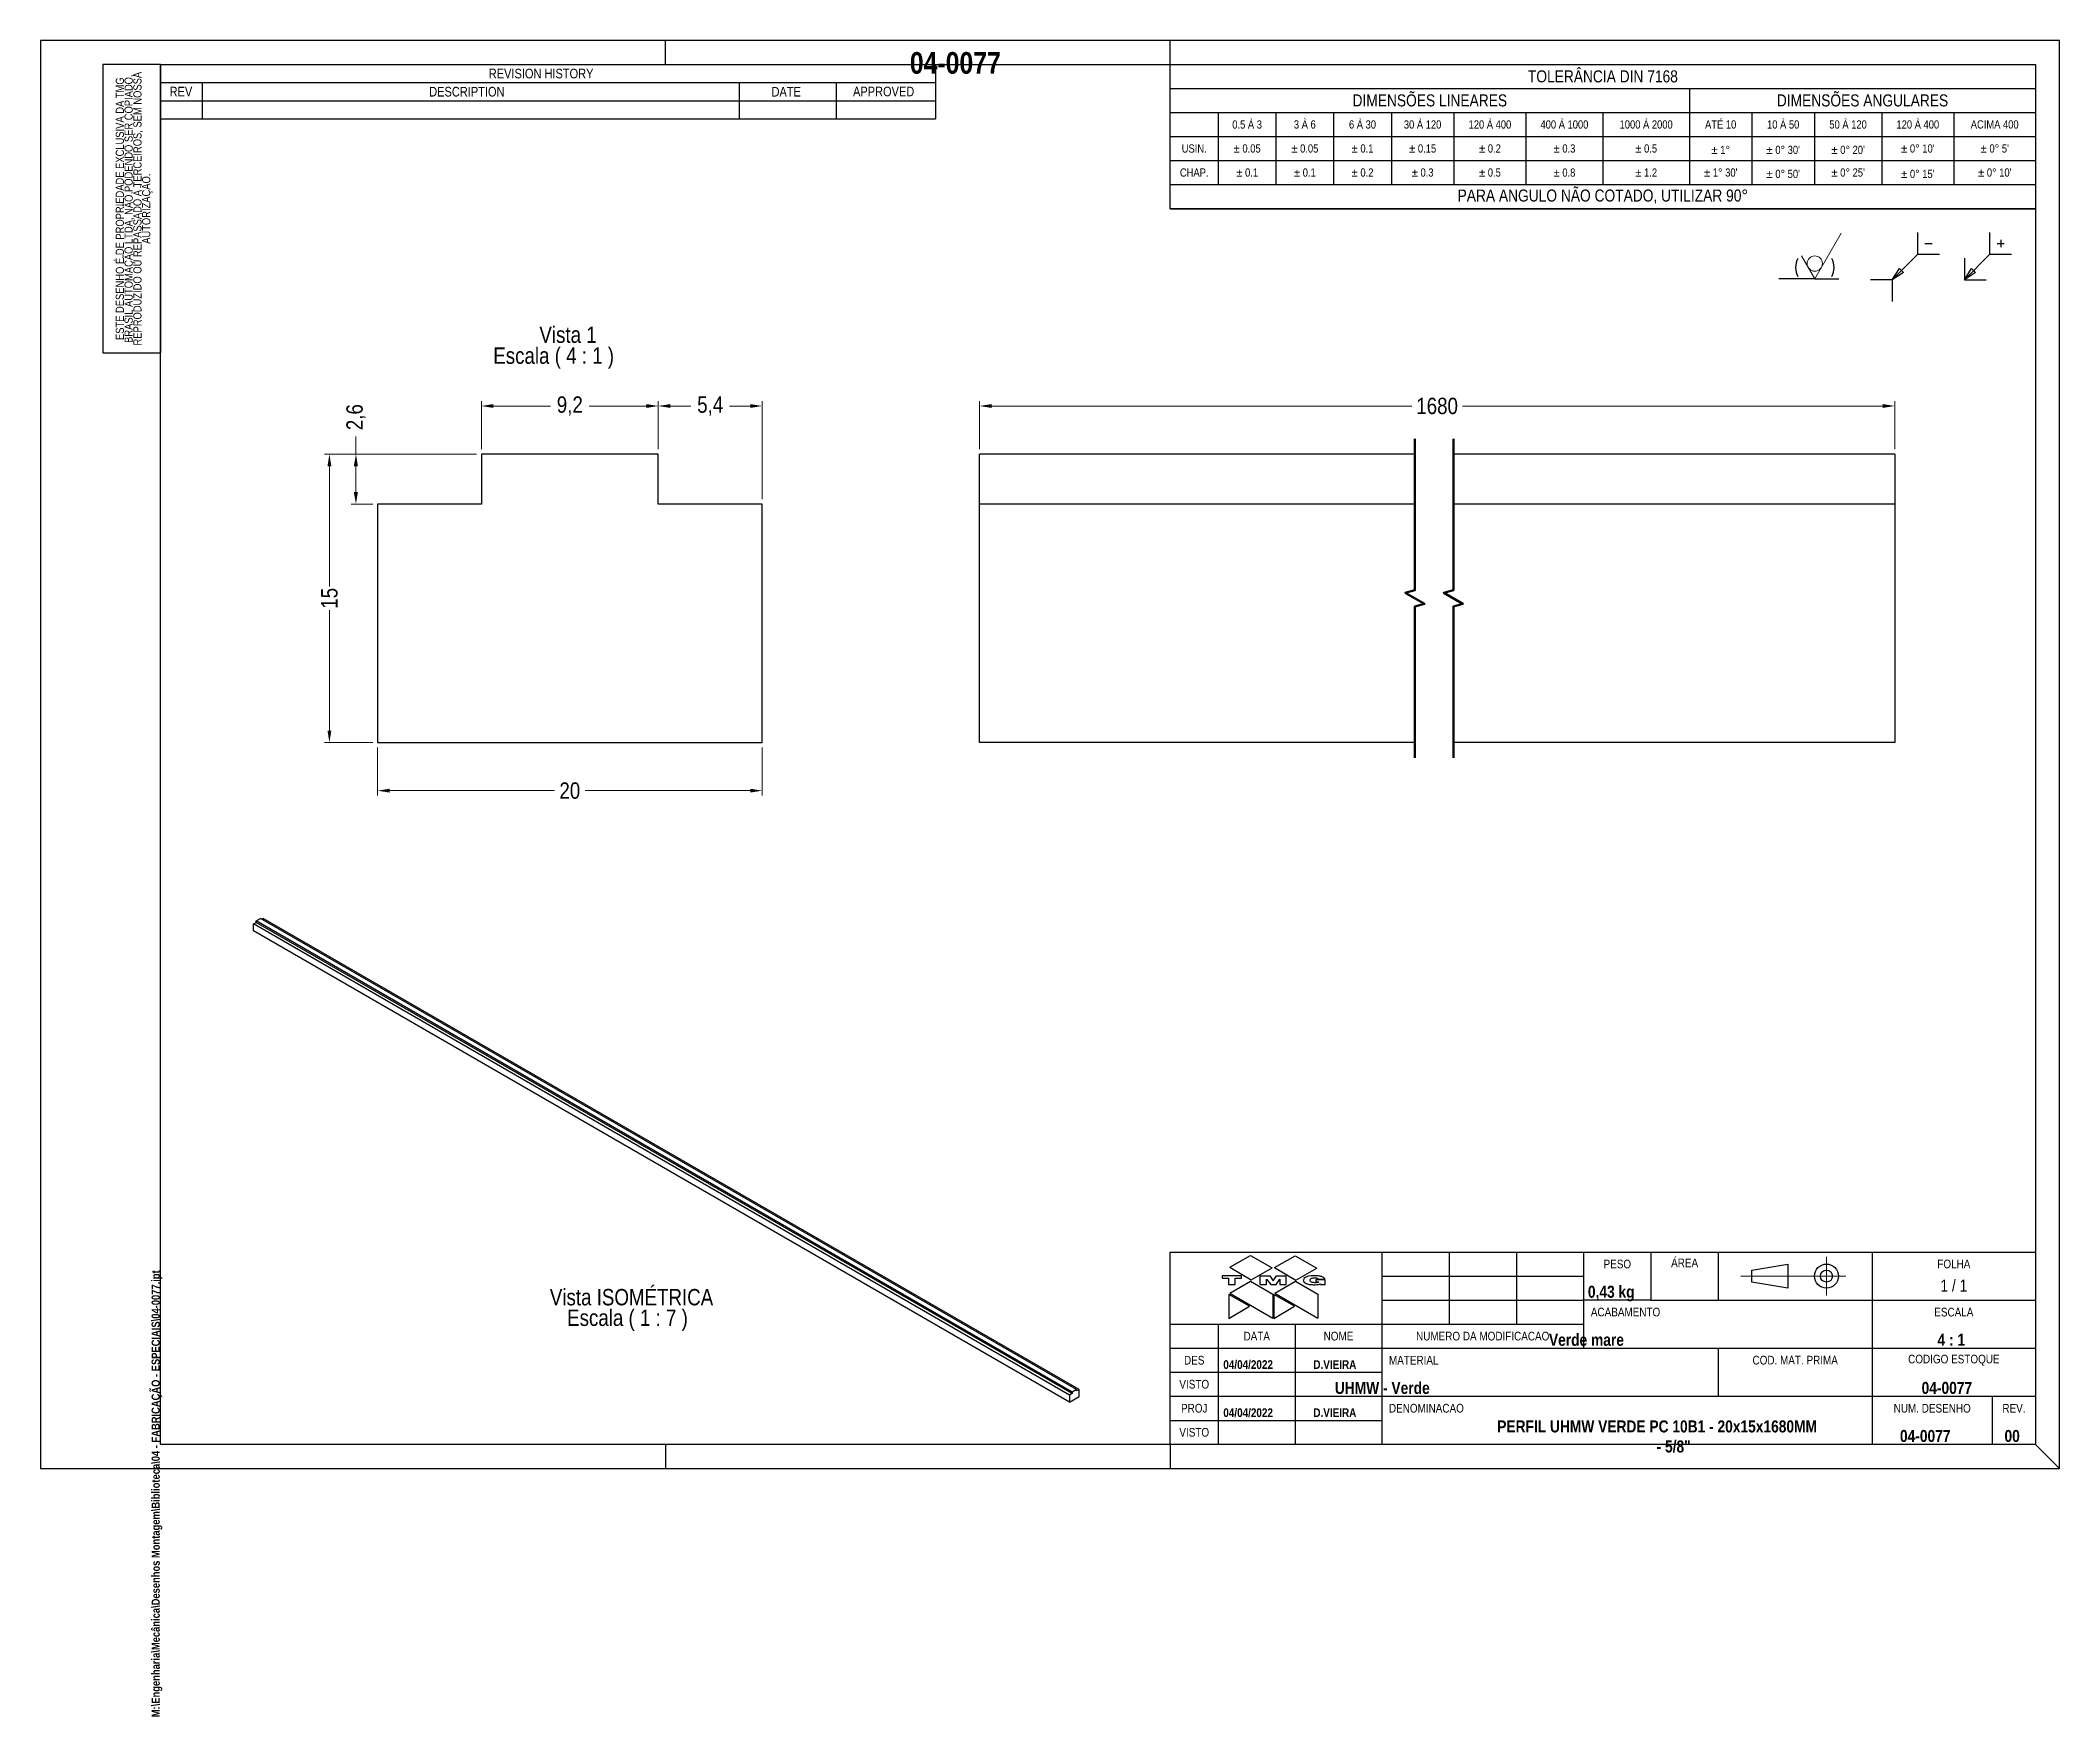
# Model space of a CAD drawing. Header units: millimetres. Extents: x 0 to 105, y -13 to 74.
import ezdxf
from ezdxf.enums import TextEntityAlignment as Align

# ---------------------------------------------------------------- set-up
doc = ezdxf.new("R2010")
doc.units = ezdxf.units.MM
doc.header["$LTSCALE"] = 0.25
doc.layers.get('0').update_dxf_attribs({"lineweight": 25})
for name, color, linetype, lineweight in [('TMG - Bordas', 7, 'Continuous', 25), ('TMG - Simbolos', 7, 'Continuous', 25), ('TMG - Título', 7, 'Continuous', 25), ('TMG - Visível', 7, 'Continuous', 25)]:
    doc.layers.add(name, color=color, linetype=linetype, lineweight=lineweight)
for name, color, linetype, lineweight, true_color in [('TMG - Cota', 1, 'Continuous', 18, 0xff0000), ('TMG - Laranja', 7, 'Continuous', 9, 0xf49800), ('TMG - Linha de Centro', 5, 'Continuous', 18, 0x0000ff), ('TMG - Linha de Quebra', 5, 'Continuous', 50, 0x0000ff), ('TMG - Marrom', 7, 'Continuous', 9, 0x716f5f), ('TMG - Simbologia Usinagem', 5, 'Continuous', 18, 0x0000ff)]:
    doc.layers.add(name, color=color, linetype=linetype, lineweight=lineweight, true_color=true_color)
doc.styles.add('Estilo de texto113', font='')
doc.styles.add('Estilo de texto114', font='')
doc.styles.add('Estilo de texto118', font='')
doc.styles.add('Estilo de texto119', font='')
doc.styles.add('TMG - Cota', font='technic_.ttf')
doc.styles.add('TMG - Lista de Peças', font='technic_.ttf')
doc.styles.add('TMG - Tolerância', font='technic_.ttf')
doc.styles.get('Estilo de texto113').set_extended_font_data('Technic', bold=True)
doc.styles.get('Estilo de texto114').set_extended_font_data('Technic', bold=True)
doc.styles.get('Estilo de texto118').set_extended_font_data('Technic', bold=True)
doc.styles.get('Estilo de texto119').set_extended_font_data('Technic', bold=True)
doc.dimstyles.new('TMG - Cota', dxfattribs={"dimscale": 0.25, "dimtxt": 3.4, "dimasz": 2.5, "dimexe": 1, "dimexo": 1, "dimgap": 0.8, "dimtad": 0, "dimrnd": 1e-08, "dimtxsty": 'TMG - Cota', "dimcen": 0.09, "dimdle": 10, "dimclrd": 256, "dimclre": 256, "dimclrt": 256, "dimadec": 0, "dimazin": 0, "dimtfac": 0.470588, "dimtmove": 0, "dimatfit": 3, "dimldrblk": 'Open-1', "dimfxl": 0, "dimtolj": 1, "dimtzin": 0, "dimlwd": -1, "dimlwe": -1, "dimarcsym": 0})

# ---------------------------------------------------------------- blocks, each defined once
blk = doc.blocks.new('Bordas BORDA A3')
at = {"layer": 'TMG - Bordas'}
for p, q in [((420, 297), (0, 297)), ((0, 297), (0, 0)), ((130, 292), (130, 297)), ((235, 292), (235, 297)), ((420, 0), (420, 297)), ((130, 5), (130, 0)), ((235, 5), (235, 0)), ((0, 0), (420, 0))]:
    blk.add_line(p, q, dxfattribs=at)
at = {"layer": 'TMG - Bordas', "lineweight": 30}
for p, q in [((25, 292), (415, 292)), ((25, 5), (25, 292)), ((25, 232), (25, 292)), ((235, 292), (415, 292)), ((415, 292), (415, 5)), ((415, 292), (415, 262)), ((415, 5), (25, 5))]:
    blk.add_line(p, q, dxfattribs=at)
at = {"layer": 'TMG - Bordas', "style": 'Estilo de texto118'}
blk.add_attdef('STOCK_NUMBER_001', (180.85, 290.07), '', height=4.5, dxfattribs=at)
at = {"layer": 'TMG - Bordas', "style": 'Estilo de texto119'}
blk.add_attdef('FILENAME_AND_PATH_001', (24.83, -51.75), '', height=1.7, rotation=90, dxfattribs=at)
blk = doc.blocks.new('Blocos de títulos LEGENDA TMG A4 A3')
at = {"layer": 'TMG - Bordas', "lineweight": 30}
blk.add_line((151.61, 80.53), (195.61, 80.53), dxfattribs=at)
at = {"layer": 'TMG - Laranja', "color": 30, "linetype": 'Continuous', "lineweight": 30, "true_color": 0xf49800}
for p, q in [((164.01, 92.36), (168.34, 94.82)), ((168.34, 94.82), (172.79, 92.22)), ((173.29, 92.29), (177.63, 94.75)), ((177.63, 94.75), (182.08, 92.16)), ((164.01, 92.36), (168.45, 89.76)), ((164.01, 87.01), (168.34, 89.47)), ((168.34, 89.47), (172.95, 86.79)), ((168.45, 89.76), (172.79, 92.22)), ((173.29, 92.29), (177.74, 89.69)), ((173.36, 87.01), (177.69, 89.47)), ((177.69, 89.47), (182.3, 86.79)), ((177.74, 89.69), (182.08, 92.16)), ((164.01, 87.01), (172.95, 81.81)), ((172.95, 86.79), (172.95, 81.81)), ((173.36, 87.01), (182.3, 81.81)), ((182.3, 86.79), (182.3, 81.81))]:
    blk.add_line(p, q, dxfattribs=at)
at = {"layer": 'TMG - Linha de Centro'}
for p, q in [((288.11, 94.53), (288.11, 86.53)), ((292.11, 90.53), (270.27, 90.53))]:
    blk.add_line(p, q, dxfattribs=at)
at = {"layer": 'TMG - Marrom', "color": 251, "linetype": 'Continuous', "lineweight": 30, "true_color": 0x716f5f}
for p, q in [((162.41, 90.58), (162.41, 90.12)), ((166.47, 90.58), (162.41, 90.58)), ((162.41, 90.12), (163.71, 90.12)), ((163.71, 90.12), (163.71, 88.77)), ((163.71, 88.77), (165.15, 88.77)), ((165.15, 88.77), (165.15, 90.09)), ((165.15, 90.09), (166.47, 90.09)), ((166.47, 90.09), (166.47, 90.58)), ((170.32, 88.77), (170.32, 90.58)), ((170.32, 90.58), (172.34, 90.58)), ((170.32, 88.77), (171.67, 88.77)), ((171.67, 88.77), (171.67, 89.91)), ((171.67, 89.91), (172.52, 88.77)), ((172.34, 90.58), (173.02, 89.53)), ((172.52, 88.77), (173.62, 88.77)), ((173.02, 89.53), (173.7, 90.58)), ((173.62, 88.77), (174.39, 89.87)), ((173.7, 90.58), (175.76, 90.58)), ((174.39, 89.87), (174.39, 88.77)), ((174.39, 88.77), (175.76, 88.77)), ((175.76, 88.77), (175.76, 90.58)), ((179.32, 89.76), (179.3, 89.67)), ((179.3, 89.67), (179.32, 89.54)), ((179.39, 89.91), (179.32, 89.76)), ((179.32, 89.54), (179.39, 89.36)), ((179.5, 90.07), (179.39, 89.91)), ((179.39, 89.36), (179.48, 89.25)), ((179.48, 89.25), (179.65, 89.12)), ((179.68, 90.21), (179.5, 90.07)), ((179.65, 89.12), (179.85, 89.01)), ((179.83, 90.29), (179.68, 90.21)), ((180.01, 90.38), (179.83, 90.29)), ((179.85, 89.01), (179.96, 88.97)), ((179.96, 88.97), (180.12, 88.92)), ((180.34, 90.49), (180.01, 90.38)), ((180.12, 88.92), (180.31, 88.86)), ((180.31, 88.86), (180.49, 88.81)), ((180.83, 90.57), (180.34, 90.49)), ((180.49, 88.81), (180.69, 88.79)), ((180.69, 88.79), (180.84, 88.77)), ((180.73, 89.72), (180.75, 89.8)), ((180.73, 89.61), (180.73, 89.72)), ((180.75, 89.52), (180.73, 89.61)), ((180.75, 89.8), (180.8, 89.91)), ((180.82, 89.43), (180.75, 89.52)), ((180.8, 89.91), (180.86, 89.98)), ((180.89, 89.36), (180.82, 89.43)), ((181.1, 90.58), (180.83, 90.57)), ((180.84, 88.77), (181.11, 88.75)), ((180.86, 89.98), (180.97, 90.07)), ((180.97, 89.3), (180.89, 89.36)), ((180.97, 90.07), (181.11, 90.11)), ((181.08, 89.25), (180.97, 89.3)), ((181.24, 89.21), (181.08, 89.25)), ((181.59, 90.61), (181.1, 90.58)), ((181.11, 90.11), (181.33, 90.16)), ((181.11, 88.75), (181.33, 88.73)), ((181.46, 89.17), (181.24, 89.21)), ((181.33, 90.16), (181.63, 90.18)), ((181.33, 88.73), (181.41, 88.73)), ((181.41, 88.73), (181.63, 88.73)), ((181.68, 89.14), (181.46, 89.17)), ((181.99, 90.62), (181.59, 90.61)), ((181.63, 90.18), (181.9, 90.18)), ((181.63, 88.73), (181.85, 88.73)), ((181.81, 89.14), (181.68, 89.14)), ((181.94, 89.14), (181.81, 89.14)), ((181.85, 88.73), (182.21, 88.77)), ((181.9, 90.18), (182.01, 90.16)), ((181.92, 89.74), (181.92, 89.36)), ((183.81, 89.74), (181.92, 89.74)), ((181.92, 89.36), (182.54, 89.36)), ((182.1, 89.17), (181.94, 89.14)), ((182.18, 90.6), (181.99, 90.62)), ((182.01, 90.16), (182.12, 90.11)), ((182.23, 89.19), (182.1, 89.17)), ((182.12, 90.11), (182.21, 90.08)), ((182.38, 90.57), (182.18, 90.6)), ((182.21, 90.08), (182.32, 90)), ((182.21, 88.77), (182.43, 88.79)), ((182.36, 89.23), (182.23, 89.19)), ((182.32, 90), (182.38, 89.91)), ((182.45, 89.28), (182.36, 89.23)), ((182.58, 90.55), (182.38, 90.57)), ((182.38, 89.91), (183.75, 89.91)), ((182.43, 88.79), (182.69, 88.88)), ((182.54, 89.36), (182.45, 89.28)), ((182.69, 90.53), (182.58, 90.55)), ((182.82, 90.51), (182.69, 90.53)), ((182.69, 88.88), (182.87, 88.95)), ((182.95, 90.46), (182.82, 90.51)), ((182.87, 88.95), (182.89, 88.77)), ((182.89, 88.77), (183.81, 88.77)), ((183.04, 90.44), (182.95, 90.46)), ((183.13, 90.42), (183.04, 90.44)), ((183.24, 90.38), (183.13, 90.42)), ((183.33, 90.33), (183.24, 90.38)), ((183.42, 90.29), (183.33, 90.33)), ((183.48, 90.25), (183.42, 90.29)), ((183.55, 90.2), (183.48, 90.25)), ((183.64, 90.13), (183.55, 90.2)), ((183.68, 90.07), (183.64, 90.13)), ((183.72, 90), (183.68, 90.07)), ((183.75, 89.96), (183.72, 90)), ((183.75, 89.91), (183.75, 89.96)), ((183.81, 88.77), (183.81, 89.74)), ((163.83, 86.68), (163.83, 81.73)), ((168.12, 84.26), (163.83, 86.68)), ((163.83, 81.73), (168.12, 84.26)), ((173.18, 86.68), (173.18, 81.73)), ((177.47, 84.26), (173.18, 86.68)), ((173.18, 81.73), (177.47, 84.26))]:
    blk.add_line(p, q, dxfattribs=at)
at = {"layer": 'TMG - Simbolos', "lineweight": 30}
for p, q in [((151.61, 95.53), (331.61, 95.53)), ((151.61, 55.53), (151.61, 95.53)), ((195.61, 95.53), (195.61, 55.53)), ((209.61, 95.53), (209.61, 80.53)), ((223.61, 95.53), (223.61, 80.53)), ((237.61, 95.53), (237.61, 80.53)), ((265.61, 95.53), (265.61, 85.53)), ((297.61, 95.53), (297.61, 55.53)), ((331.61, 95.53), (331.61, 55.53)), ((195.61, 90.53), (237.61, 90.53)), ((161.61, 80.53), (161.61, 55.53)), ((177.61, 80.53), (177.61, 55.53)), ((195.61, 80.53), (237.61, 80.53)), ((151.61, 75.53), (195.61, 75.53)), ((195.61, 75.53), (331.61, 75.53)), ((265.61, 75.53), (265.61, 65.53)), ((151.61, 70.53), (195.61, 70.53)), ((151.61, 65.53), (195.61, 65.53)), ((195.61, 65.53), (331.61, 65.53)), ((151.61, 60.53), (195.61, 60.53)), ((331.61, 55.53), (151.61, 55.53))]:
    blk.add_line(p, q, dxfattribs=at)
at = {"layer": 'TMG - Simbolos'}
for p, q in [((251.61, 95.53), (251.61, 85.53)), ((272.61, 91.78), (280.11, 93.03)), ((280.11, 93.03), (280.11, 88.03)), ((272.61, 89.28), (272.61, 91.78)), ((280.11, 88.03), (272.61, 89.28)), ((195.61, 85.53), (237.61, 85.53)), ((251.61, 85.53), (237.61, 85.53)), ((251.61, 85.53), (265.61, 85.53)), ((265.61, 85.53), (331.61, 85.53)), ((237.61, 80.53), (237.61, 75.53)), ((322.61, 65.53), (322.61, 55.53))]:
    blk.add_line(p, q, dxfattribs=at)
at = {"layer": 'TMG - Simbolos', "color": 7}
blk.add_line((331.61, 55.53), (336.61, 50.53), dxfattribs=at)
at = {"layer": 'TMG - Simbolos'}
for radius in [2.5, 1.25]:
    blk.add_circle((288.11, 90.53), radius, dxfattribs=at)
at = {"layer": 'TMG - Simbolos', "char_height": 1.8, "style": 'TMG - Tolerância'}
for s, insert, attachment_point in [('\\fTechnic|b0|i0;\\H1.8000;PESO', (244.61, 93.03), 5), ('\\fTechnic|b0|i0;\\H1.8000;ÁREA', (258.61, 93.28), 5), ('\\fTechnic|b0|i0;\\H1.8000;FOLHA', (314.61, 93.04), 5), ('\\fTechnic|b0|i0;\\H1.8000;ACABAMENTO', (239.11, 83.04), 4), ('\\fTechnic|b0|i0;\\H1.8000;ESCALA', (314.61, 83.03), 5), ('\\fTechnic|b0|i0;\\H1.8000;DATA', (169.61, 78.04), 5), ('\\fTechnic|b0|i0;\\H1.8000;NOME', (186.61, 78.04), 5), ('\\fTechnic|b0|i0;\\H1.8000;NUMERO DA MODIFICACAO', (216.61, 78.04), 5), ('\\fTechnic|b0|i0;\\H1.8000;COD. MAT. PRIMA', (281.61, 73.04), 5), ('\\fTechnic|b0|i0;\\H1.8000;CODIGO ESTOQUE', (314.61, 73.03), 5), ('\\fTechnic|b0|i0;\\H1.8000;VISTO', (156.61, 68.03), 5), ('\\fTechnic|b0|i0;\\H1.8000;DENOMINACAO', (197.11, 63.04), 4), ('\\fTechnic|b0|i0;\\H1.8000;NUM. DESENHO', (310.11, 63.03), 5), ('\\fTechnic|b0|i0;\\H1.8000;REV.', (327.11, 63.05), 5)]:
    blk.add_mtext(s, dxfattribs=dict(at, insert=insert, attachment_point=attachment_point))
at = {"layer": 'TMG - Simbolos', "style": 'TMG - Tolerância'}
for s, insert, char_height, width, attachment_point in [('\\fTechnic|b0|i0;\\H2.5000;1 / 1', (314.61, 88.55), 2.5, 40.009, 5), ('\\fTechnic|b0|i0;\\H1.8000;DES', (156.61, 73.03), 1.8, 6.6594, 5), ('\\fTechnic|b0|i0;\\H1.8000;MATERIAL', (197.11, 73.04), 1.8, 12.5739, 4), ('\\fTechnic|b0|i0;\\H1.8000;PROJ', (156.61, 63.04), 1.8, 6.6594, 5), ('\\fTechnic|b0|i0;\\H1.8000;VISTO', (156.61, 58.03), 1.8, 7.058, 5)]:
    blk.add_mtext(s, dxfattribs=dict(at, insert=insert, char_height=char_height, width=width, attachment_point=attachment_point))
at = {"layer": 'TMG - Simbolos'}
for tag, height, style, p in [('RLM_3', 1.8, 'Estilo de texto114', (202.61, 93.03)), ('RLM_6', 1.8, 'Estilo de texto114', (216.61, 93.03)), ('RLM_9', 1.8, 'Estilo de texto114', (230.61, 93.03)), ('ÁREA', 2.5, 'Estilo de texto113', (258.61, 88.53)), ('RLM_2', 1.8, 'Estilo de texto114', (202.61, 88.03)), ('RLM_5', 1.8, 'Estilo de texto114', (216.61, 88.03)), ('RLM_8', 1.8, 'Estilo de texto114', (230.61, 88.03)), ('RLM_1', 1.8, 'Estilo de texto114', (202.61, 83.03)), ('RLM_4', 1.8, 'Estilo de texto114', (216.61, 83.03)), ('RLM_7', 1.8, 'Estilo de texto114', (230.61, 83.03)), ('ACABAMENTO', 2.5, 'Estilo de texto113', (239.61, 78.53)), ('MATERIAL', 2.5, 'Estilo de texto113', (197.61, 68.53))]:
    blk.add_attdef(tag, text='', height=height, dxfattribs=dict(at, style=style)).set_placement(p, align=Align.TOP_CENTER)
for tag, p, height, style in [('MASS\\P2;_001', (238.49, 86.03), 2.5, 'Estilo de texto113'), ('APPEARANCE_001', (230.39, 76.03), 2.5, 'Estilo de texto113'), ('Initial_View_Scale_001', (311.21, 76.03), 2.5, 'Estilo de texto113'), ('CHECKED_DATE_001', (162.66, 71.23), 1.8, 'Estilo de texto114'), ('DESIGNER_001', (181.39, 71.23), 1.8, 'Estilo de texto114'), ('MATERIAL_001', (185.86, 66.03), 2.5, 'Estilo de texto113'), ('STOCK_NUMBER_001', (307.9, 66.03), 2.5, 'Estilo de texto113'), ('ENG_APPROVAL_DATE_001', (162.66, 61.23), 1.8, 'Estilo de texto114'), ('PROJECT_001', (181.39, 61.23), 1.8, 'Estilo de texto114'), ('DESCRIPTION_001', (219.63, 58.02), 2.5, 'Estilo de texto113'), ('DESCRIPTION_002', (252.78, 53.85), 2.5, 'Estilo de texto113'), ('PART_NUMBER_001', (303.4, 56.03), 2.5, 'Estilo de texto113'), ('REVISION_NUMBER_001', (325.14, 56.03), 2.5, 'Estilo de texto113')]:
    blk.add_attdef(tag, p, '', height=height, dxfattribs=dict(at, style=style))
blk = doc.blocks.new('TMG.Rebarba')
at = {"layer": 'TMG - Simbolos'}
for p, q in [((-4.85, 2.65), (-4.85, 7.15)), ((-3.35, 4.9), (-1.85, 4.9)), ((10.15, 2.65), (10.15, 7.15)), ((11.65, 4.9), (13.15, 4.9)), ((12.4, 5.65), (12.4, 4.15)), ((-10.15, -2.65), (-4.85, 2.65)), ((-4.85, 2.65), (-0.35, 2.65)), ((4.85, -2.65), (10.15, 2.65)), ((4.85, 1.85), (4.85, -2.65)), ((10.15, 2.65), (14.65, 2.65)), ((-10.15, -2.65), (-14.65, -2.65)), ((-10.15, -2.65), (-8.67, -0.32)), ((-7.82, -1.17), (-10.15, -2.65)), ((-10.15, -2.65), (-10.15, -7.15)), ((-8.67, -0.32), (-7.82, -1.17)), ((4.85, -2.65), (6.33, -0.32)), ((7.18, -1.17), (4.85, -2.65)), ((4.85, -2.65), (9.35, -2.65)), ((6.33, -0.32), (7.18, -1.17))]:
    blk.add_line(p, q, dxfattribs=at)
blk = doc.blocks.new('Tolerâncias DIN 7168')
at = {"layer": 'TMG - Simbolos', "lineweight": 30}
for p, q in [((-180, -30), (-180, 0)), ((-180, -5), (0, -5)), ((-72, -5), (-72, -25)), ((-180, -10), (0, -10)), ((-170, -10), (-170, -25)), ((-158, -10), (-158, -25)), ((-146, -10), (-146, -25)), ((-134, -10), (-134, -25)), ((-121, -10), (-121, -25)), ((-106, -10), (-106, -25)), ((-90, -10), (-90, -25)), ((-59, -10), (-59, -25)), ((-46, -10), (-46, -25)), ((-32, -10), (-32, -25)), ((-17, -10), (-17, -25)), ((-180, -15), (0, -15)), ((-180, -20), (0, -20)), ((-180, -25), (0, -25)), ((-180, -30), (0, -30)), ((0, -30), (-180, -30))]:
    blk.add_line(p, q, dxfattribs=at)
at = {"layer": 'TMG - Simbolos'}
for p, q in [((-180, 0), (0, 0)), ((0, 0), (0, -30))]:
    blk.add_line(p, q, dxfattribs=at)
at = {"layer": 'TMG - Simbolos', "attachment_point": 5, "style": 'TMG - Tolerância'}
for s, insert, char_height in [('\\fTechnic|b0|i0;\\H2.5000;TOLERÂNCIA DIN 7168', (-90, -2.5), 2.5), ('\\fTechnic|b0|i0;\\H2.5000;DIMENSÕES LINEARES', (-126, -7.5), 2.5), ('\\fTechnic|b0|i0;\\H2.5000;DIMENSÕES ANGULARES', (-36, -7.5), 2.5), ('\\fTechnic|b0|i0;\\H1.7000;0.5 À 3', (-164, -12.5), 1.7), ('\\fTechnic|b0|i0;\\H1.7000;3 À 6', (-152, -12.5), 1.7), ('\\fTechnic|b0|i0;\\H1.7000;6 À 30', (-140, -12.5), 1.7), ('\\fTechnic|b0|i0;\\H1.7000;30 À 120', (-127.5, -12.5), 1.7), ('\\fTechnic|b0|i0;\\H1.7000;120 À 400', (-113.5, -12.5), 1.7), ('\\fTechnic|b0|i0;\\H1.7000;400 À 1000', (-98, -12.5), 1.7), ('\\fTechnic|b0|i0;\\H1.7000;1000 À 2000', (-81, -12.5), 1.7), ('\\fTechnic|b0|i0;\\H1.7000;ATÉ 10', (-65.5, -12.5), 1.7), ('\\fTechnic|b0|i0;\\H1.7000;10 À 50', (-52.5, -12.5), 1.7), ('\\fTechnic|b0|i0;\\H1.7000;50 À 120', (-39, -12.5), 1.7), ('\\fTechnic|b0|i0;\\H1.7000;120 À 400', (-24.5, -12.5), 1.7), ('\\fTechnic|b0|i0;\\H1.7000;ACIMA 400', (-8.5, -12.49), 1.7), ('\\fTechnic|b0|i0;\\H1.7000;USIN.', (-175, -17.5), 1.7), ('\\fTechnic|b0|i0;\\H1.7000;± 0.05', (-164, -17.49), 1.7), ('\\fTechnic|b0|i0;\\H1.7000;± 0.05', (-152, -17.49), 1.7), ('\\fTechnic|b0|i0;\\H1.7000;± 0.1', (-140, -17.49), 1.7), ('\\fTechnic|b0|i0;\\H1.7000;± 0.15', (-127.5, -17.49), 1.7), ('\\fTechnic|b0|i0;\\H1.7000;± 0.2', (-113.5, -17.49), 1.7), ('\\fTechnic|b0|i0;\\H1.7000;± 0.3', (-98, -17.49), 1.7), ('\\fTechnic|b0|i0;\\H1.7000;± 0.5', (-81, -17.49), 1.7), ("\\fTechnic|b0|i0;\\H1.7000;± 0° 10'", (-24.5, -17.49), 1.7), ("\\fTechnic|b0|i0;\\H1.7000;± 0° 5'", (-8.5, -17.49), 1.7), ('\\fTechnic|b0|i0;\\H1.7000;± 1°\\fTechnic|b0|i0;\\H1.6000;\\P', (-65.5, -17.78), 1.7), ("\\fTechnic|b0|i0;\\H1.7000;± 0° 30'\\fTechnic|b0|i0;\\H1.6000;\\P", (-52.5, -17.78), 1.7), ("\\fTechnic|b0|i0;\\H1.7000;± 0° 20'\\fTechnic|b0|i0;\\H1.6000;\\P", (-39, -17.78), 1.7), ('\\fTechnic|b0|i0;\\H1.7000;CHAP.', (-175, -22.49), 1.7), ('\\fTechnic|b0|i0;\\H1.7000;± 0.1', (-164, -22.49), 1.7), ('\\fTechnic|b0|i0;\\H1.7000;± 0.1', (-152, -22.49), 1.7), ('\\fTechnic|b0|i0;\\H1.7000;± 0.2', (-140, -22.49), 1.7), ('\\fTechnic|b0|i0;\\H1.7000;± 0.3', (-127.5, -22.49), 1.7), ('\\fTechnic|b0|i0;\\H1.7000;± 0.5', (-113.5, -22.49), 1.7), ('\\fTechnic|b0|i0;\\H1.7000;± 0.8', (-98, -22.5), 1.7), ('\\fTechnic|b0|i0;\\H1.7000;± 1.2', (-81, -22.49), 1.7), ("\\fTechnic|b0|i0;\\H1.7000;± 1° 30'", (-65.5, -22.49), 1.7), ("\\fTechnic|b0|i0;\\H1.7000;± 0° 50'\\fTechnic|b0|i0;\\H1.6000;\\P", (-52.5, -22.78), 1.7), ("\\fTechnic|b0|i0;\\H1.7000;± 0° 25'", (-39, -22.49), 1.7), ("\\fTechnic|b0|i0;\\H1.7000;± 0° 15'\\fTechnic|b0|i0;\\H1.6000;\\P", (-24.5, -22.78), 1.7), ("\\fTechnic|b0|i0;\\H1.7000;± 0° 10'", (-8.5, -22.49), 1.7), ('\\fTechnic|b0|i0;\\H2.5000;PARA ANGULO NÃO COTADO, UTILIZAR 90°', (-90, -27.5), 2.5)]:
    blk.add_mtext(s, dxfattribs=dict(at, insert=insert, char_height=char_height))
blk = doc.blocks.new('TMG.Propriedade')
at = {"layer": 'TMG - Simbolos', "lineweight": 30}
for p, q in [((-12, 0), (-12, -60)), ((0, 0), (-12, 0)), ((-12, -60), (0, -60))]:
    blk.add_line(p, q, dxfattribs=at)
at = {"layer": 'TMG - Simbolos'}
blk.add_line((0, 0), (0, -60), dxfattribs=at)
at = {"layer": 'TMG - Simbolos', "insert": (-5.47, -30), "char_height": 1.7, "width": 58.8074, "attachment_point": 5, "rotation": 90, "line_spacing_factor": 0.645397, "style": 'TMG - Tolerância'}
blk.add_mtext('\\fTechnic|b0|i0;\\H1.7000;ESTE DESENHO É DE PROPRIEDADE EXCLUSIVA DA TMG BRASIL AUTOMAÇÃO LTDA\\fTechnic|b0|i0;\\H1.7000;, NÃO PODENDO SER COPIADO, REPRODUZIDO OU REPASSADO À TERCEIROS, SEM NOSSA AUTORIZAÇÃO.\\fTechnic|b0|i0;\\H1.6000;\\P', dxfattribs=at)
blk = doc.blocks.new('(U.P.)')
at = {"layer": 'TMG - Simbologia Usinagem', "lineweight": 18}
for p, q in [((13, 9.53), (7.5, 0)), ((7.5, 0), (4.75, 4.76))]:
    blk.add_line(p, q, dxfattribs=at)
at = {"layer": 'TMG - Simbologia Usinagem'}
blk.add_circle((7.5, 3.18), 1.59, dxfattribs=at)
at = {"layer": 'TMG - Título'}
for q in [(0, 0), (12.5, 0)]:
    blk.add_line((7.5, 0), q, dxfattribs=at)
for start, end in [(151.9454, 208.0546), (331.9454, 28.0546)]:
    blk.add_arc((7.5, 2.38), 4, start, end, dxfattribs=at)
blk = doc.blocks.new('REVISION HISTORY')
at = {"layer": 'TMG - Simbolos'}
for p, q in [((25, 292), (186.16, 292)), ((25, 292), (25, 288.23)), ((186.16, 292), (186.16, 288.23)), ((25, 288.23), (186.16, 288.23)), ((25, 288.23), (25, 284.46)), ((33.62, 288.23), (33.62, 284.46)), ((145.34, 288.23), (145.34, 284.46)), ((165.55, 288.23), (165.55, 284.46)), ((186.16, 288.23), (186.16, 284.46)), ((25, 284.46), (186.16, 284.46)), ((25, 284.46), (25, 280.68)), ((33.62, 284.46), (33.62, 280.68)), ((145.34, 284.46), (145.34, 280.68)), ((165.55, 284.46), (165.55, 280.68)), ((186.16, 284.46), (186.16, 280.68)), ((25, 280.68), (186.16, 280.68))]:
    blk.add_line(p, q, dxfattribs=at)
at = {"layer": 'TMG - Simbolos', "char_height": 2, "attachment_point": 7, "style": 'TMG - Lista de Peças'}
for s, insert in [('REVISION HISTORY', (93.27, 289.07)), ('REV', (26.88, 285.35)), ('DESCRIPTION', (80.88, 285.3)), ('DATE', (152.08, 285.32)), ('APPROVED', (169.03, 285.34))]:
    blk.add_mtext(s, dxfattribs=dict(at, insert=insert))
blk = doc.blocks.new('*D27')
at = {"layer": 'Defpoints', "color": 0, "transparency": 16777216}
for p in [(22.93, 52.74), (15.03, 37.74), (17.53, 37.74)]:
    blk.add_point(p, dxfattribs=at)
at = {"layer": 'TMG - Cota', "transparency": 16777216}
for p, q in [((22.68, 52.74), (14.78, 52.74)), ((15.03, 52.11), (15.03, 45.85)), ((15.03, 38.36), (15.03, 44.63)), ((17.28, 37.74), (14.78, 37.74))]:
    blk.add_line(p, q, dxfattribs=at)
for points in [[(14.93, 52.11), (15.13, 52.11), (15.03, 52.74)], [(14.93, 38.36), (15.13, 38.36), (15.03, 37.74)]]:
    blk.add_solid(points, dxfattribs=at)
at = {"layer": 'TMG - Cota', "transparency": 16777216, "insert": (14.6, 45.24), "char_height": 0.85, "attachment_point": 2, "rotation": 90, "style": 'TMG - Cota'}
blk.add_mtext('\\A1;15', dxfattribs=at)
blk = doc.blocks.new('Open-1')
at = {"color": 0}
for p, q in [((0, 0), (-1, 0.25)), ((-1, 0), (0, 0)), ((-1, -0.25), (0, 0))]:
    blk.add_line(p, q, dxfattribs=at)
blk = doc.blocks.new('*D28')
at = {"layer": 'Defpoints', "color": 0, "transparency": 16777216}
for p in [(17.53, 37.74), (37.53, 37.74), (37.53, 35.24)]:
    blk.add_point(p, dxfattribs=at)
at = {"layer": 'TMG - Cota', "transparency": 16777216}
for p, q in [((17.53, 37.49), (17.53, 34.99)), ((37.53, 37.49), (37.53, 34.99)), ((18.16, 35.24), (26.73, 35.24)), ((36.91, 35.24), (28.33, 35.24))]:
    blk.add_line(p, q, dxfattribs=at)
for points in [[(18.16, 35.34), (18.16, 35.14), (17.53, 35.24)], [(36.91, 35.34), (36.91, 35.14), (37.53, 35.24)]]:
    blk.add_solid(points, dxfattribs=at)
at = {"layer": 'TMG - Cota', "transparency": 16777216, "insert": (27.53, 35.67), "char_height": 0.85, "attachment_point": 2, "style": 'TMG - Cota'}
blk.add_mtext('\\A1;20', dxfattribs=at)
blk = doc.blocks.new('*D29')
at = {"layer": 'Defpoints', "color": 0, "transparency": 16777216}
for p in [(16.41, 52.74), (22.93, 52.74), (17.53, 50.14)]:
    blk.add_point(p, dxfattribs=at)
at = {"layer": 'TMG - Cota', "transparency": 16777216}
for p, q in [((16.41, 52.74), (16.41, 53.66)), ((22.68, 52.74), (16.16, 52.74)), ((16.41, 50.76), (16.41, 52.11)), ((17.28, 50.14), (16.16, 50.14))]:
    blk.add_line(p, q, dxfattribs=at)
for points in [[(16.3, 52.11), (16.51, 52.11), (16.41, 52.74)], [(16.3, 50.76), (16.51, 50.76), (16.41, 50.14)]]:
    blk.add_solid(points, dxfattribs=at)
at = {"layer": 'TMG - Cota', "transparency": 16777216, "insert": (15.91, 54.66), "char_height": 0.85, "attachment_point": 2, "rotation": 90, "style": 'TMG - Cota'}
blk.add_mtext('\\A1;2,6', dxfattribs=at)
blk = doc.blocks.new('*D30')
at = {"layer": 'Defpoints', "color": 0, "transparency": 16777216}
for p in [(22.93, 55.24), (22.93, 52.74), (32.13, 52.74)]:
    blk.add_point(p, dxfattribs=at)
at = {"layer": 'TMG - Cota', "transparency": 16777216}
for p, q in [((22.93, 52.99), (22.93, 55.49)), ((23.56, 55.24), (26.53, 55.24)), ((31.51, 55.24), (28.53, 55.24)), ((32.13, 52.99), (32.13, 55.49))]:
    blk.add_line(p, q, dxfattribs=at)
for points in [[(23.56, 55.34), (23.56, 55.14), (22.93, 55.24)], [(31.51, 55.34), (31.51, 55.14), (32.13, 55.24)]]:
    blk.add_solid(points, dxfattribs=at)
at = {"layer": 'TMG - Cota', "transparency": 16777216, "insert": (27.53, 55.74), "char_height": 0.85, "attachment_point": 2, "style": 'TMG - Cota'}
blk.add_mtext('\\A1;9,2', dxfattribs=at)
blk = doc.blocks.new('*D31')
at = {"layer": 'Defpoints', "color": 0, "transparency": 16777216}
for p in [(37.53, 55.24), (32.13, 52.74), (37.53, 50.14)]:
    blk.add_point(p, dxfattribs=at)
at = {"layer": 'TMG - Cota', "transparency": 16777216}
for p, q in [((32.13, 52.99), (32.13, 55.49)), ((32.76, 55.24), (33.82, 55.24)), ((36.91, 55.24), (35.84, 55.24)), ((37.53, 50.39), (37.53, 55.49))]:
    blk.add_line(p, q, dxfattribs=at)
for points in [[(32.76, 55.34), (32.76, 55.14), (32.13, 55.24)], [(36.91, 55.34), (36.91, 55.14), (37.53, 55.24)]]:
    blk.add_solid(points, dxfattribs=at)
at = {"layer": 'TMG - Cota', "transparency": 16777216, "insert": (34.83, 55.74), "char_height": 0.85, "attachment_point": 2, "style": 'TMG - Cota'}
blk.add_mtext('\\A1;5,4', dxfattribs=at)
blk = doc.blocks.new('*D32')
at = {"layer": 'Defpoints', "color": 0, "transparency": 16777216}
for p in [(48.84, 55.24), (48.84, 52.74), (96.43, 52.74)]:
    blk.add_point(p, dxfattribs=at)
at = {"layer": 'TMG - Cota', "transparency": 16777216}
for p, q in [((48.84, 52.99), (48.84, 55.49)), ((49.46, 55.24), (71.31, 55.24)), ((95.8, 55.24), (73.95, 55.24)), ((96.43, 52.99), (96.43, 55.49))]:
    blk.add_line(p, q, dxfattribs=at)
for points in [[(49.46, 55.34), (49.46, 55.14), (48.84, 55.24)], [(95.8, 55.34), (95.8, 55.14), (96.43, 55.24)]]:
    blk.add_solid(points, dxfattribs=at)
at = {"layer": 'TMG - Cota', "transparency": 16777216, "insert": (72.63, 55.67), "char_height": 0.85, "attachment_point": 2, "style": 'TMG - Cota'}
blk.add_mtext('\\A1;1680', dxfattribs=at)

msp = doc.modelspace()

# ---------------------------------------------------------------- linework, layer by layer
at = {"layer": 'TMG - Linha de Quebra', "flags": 128}
for points in [[(71.47477, 36.94585), (71.47477, 44.81695), (71.97477, 44.95093), (70.97477, 45.52828), (71.47477, 45.66225), (71.47477, 53.53335)], [(73.47477, 36.94585), (73.47477, 44.81695), (73.97477, 44.95093), (72.97477, 45.52828), (73.47477, 45.66225), (73.47477, 53.53335)]]:
    msp.add_lwpolyline(points, dxfattribs=at)
at = {"layer": 'TMG - Visível'}
for p, q in [((22.93035, 52.7396), (22.93035, 50.1396)), ((32.13035, 52.7396), (22.93035, 52.7396)), ((32.13035, 50.1396), (32.13035, 52.7396)), ((48.83728, 50.1396), (48.83728, 52.7396)), ((71.47477, 52.7396), (48.83728, 52.7396)), ((96.428, 52.7396), (73.47477, 52.7396)), ((96.428, 52.7396), (96.428, 50.1396)), ((17.53035, 50.1396), (17.53035, 37.7396)), ((22.93035, 50.1396), (17.53035, 50.1396)), ((37.53035, 50.1396), (32.13035, 50.1396)), ((37.53035, 37.7396), (37.53035, 50.1396)), ((48.83728, 37.7396), (48.83728, 50.1396)), ((71.47477, 50.1396), (48.83728, 50.1396)), ((96.428, 50.1396), (73.47477, 50.1396)), ((96.428, 50.1396), (96.428, 37.7396)), ((17.53035, 37.7396), (37.53035, 37.7396)), ((71.47477, 37.7396), (48.83728, 37.7396)), ((96.428, 37.7396), (73.47477, 37.7396)), ((11.08216, 28.30916), (11.21853, 28.38789)), ((11.21853, 28.46371), (11.45086, 28.59785)), ((11.21853, 28.38789), (11.21853, 28.46371)), ((53.64494, 3.96881), (11.21853, 28.46371)), ((53.64494, 3.89299), (11.21853, 28.38789)), ((53.87727, 4.10295), (11.45086, 28.59785)), ((11.51652, 28.55994), (11.58724, 28.60076)), ((54.01364, 4.10587), (11.58724, 28.60076)), ((11.08216, 27.94757), (11.08216, 28.30916)), ((53.50857, 3.81426), (11.08216, 28.30916)), ((53.50857, 3.45267), (11.08216, 27.94757)), ((53.64494, 3.89299), (53.50857, 3.81426)), ((53.50857, 3.81426), (53.50857, 3.45267)), ((53.50857, 3.45267), (54.01364, 3.74428)), ((53.87727, 4.10295), (53.64494, 3.96881)), ((53.64494, 3.96881), (53.64494, 3.89299)), ((54.01364, 4.10587), (53.87727, 4.02713)), ((53.87727, 4.02713), (53.87727, 4.10295)), ((54.01364, 3.74428), (54.01364, 4.10587))]:
    msp.add_line(p, q, dxfattribs=at)

# ---------------------------------------------------------------- block references
at = {"xscale": 0.25, "yscale": 0.25, "zscale": 0.25}
for name, p, values in [('Bordas BORDA A3', (0, 0), {'STOCK_NUMBER_001': '04-0077', 'FILENAME_AND_PATH_001': 'M:\\Engenharia\\Mecânica\\Desenhos Montagem\\Biblioteca\\04 - FABRICAÇÃO - ESPECIAIS\\04-0077.ipt'}), ('Blocos de títulos LEGENDA TMG A4 A3', (20.84792, -12.63347), {'PART_NUMBER_001': '04-0077', 'STOCK_NUMBER_001': '04-0077', 'Initial_View_Scale_001': '4 : 1', 'MATERIAL_001': 'UHMW - Verde', 'DESCRIPTION_001': 'PERFIL UHMW VERDE PC 10B1 - 20x15x1680MM', 'DESIGNER_001': 'D.VIEIRA', 'PROJECT_001': 'D.VIEIRA', 'CHECKED_DATE_001': '04/04/2022', 'ENG_APPROVAL_DATE_001': '04/04/2022', 'REVISION_NUMBER_001': '00', 'MASS\\P2;_001': '0,43 kg', 'APPEARANCE_001': 'Verde mare', 'DESCRIPTION_002': '- 5/8"'})]:
    msp.add_blockref(name, p, dxfattribs=at).add_auto_attribs(values)
for name, p in [('TMG.Propriedade', (6.25, 73)), ('Tolerâncias DIN 7168', (103.75, 73)), ('(U.P.)', (90.39313, 61.85192)), ('TMG.Rebarba', (98.83712, 62.46548))]:
    msp.add_blockref(name, p, dxfattribs=at)
at = {"layer": 'TMG - Simbolos', "xscale": 0.25, "yscale": 0.25, "zscale": 0.25}
msp.add_blockref('REVISION HISTORY', (0, 0), dxfattribs=at)

# ---------------------------------------------------------------- texts
at = {"layer": 'TMG - Simbolos', "char_height": 0.85, "attachment_point": 7, "style": 'TMG - Cota'}
for s, insert in [('Vista 1', (25.94935, 58.51023)), ('Escala ( 4 : 1 )', (23.55075, 57.17773)), ('Vista ISOMÉTRICA', (26.49248, 8.46709)), ('Escala ( 1 : 7 )', (27.39012, 7.15199))]:
    msp.add_mtext(s, dxfattribs=dict(at, insert=insert))

# ---------------------------------------------------------------- dimensions: what is measured, and where the dimension line sits
at = {"layer": 'TMG - Cota'}
for base, p1, p2, angle, override, picture, middle in [((22.93035, 55.2396), (32.13035, 52.7396), (22.93035, 52.7396), 180, {"dimgap": 0.8, "dimdec": 2, "dimtol": 0, "dimlim": 0, "dimtp": 0, "dimtm": 0, "dimtdec": 2, "dimtofl": 0, "dimatfit": 1}, '*D30', (27.53035, 55.2396)), ((16.40536, 52.7396), (17.53035, 50.1396), (22.93035, 52.7396), 90, {"dimgap": 0.8, "dimdec": 2, "dimtol": 0, "dimlim": 0, "dimtp": 0, "dimtm": 0, "dimtdec": 2, "dimtofl": 0, "dimatfit": 2}, '*D29', (16.40536, 54.65665)), ((15.03035, 37.7396), (22.93035, 52.7396), (17.53035, 37.7396), 90, {"dimgap": 0.8, "dimdec": 2, "dimtol": 0, "dimlim": 0, "dimtp": 0, "dimtm": 0, "dimtdec": 2, "dimtofl": 0, "dimatfit": 1}, '*D27', (15.03035, 45.2396)), ((37.53035, 35.2396), (17.53035, 37.7396), (37.53035, 37.7396), 180, {"dimgap": 0.8, "dimdec": 2, "dimtol": 0, "dimlim": 0, "dimtp": 0, "dimtm": 0, "dimtdec": 2, "dimtofl": 0, "dimatfit": 1}, '*D28', (27.53035, 35.2396))]:
    dim = msp.add_linear_dim(base=base, p1=p1, p2=p2, angle=angle, dimstyle='TMG - Cota', override=override, dxfattribs=at)
    dim.commit()
    dim.dimension.update_dxf_attribs({"geometry": picture, "text_midpoint": middle, "dimtype": 160})
dim = msp.add_linear_dim(base=(37.53035, 55.2396), p1=(32.13035, 52.7396), p2=(37.53035, 50.1396), dimstyle='TMG - Cota', override={"dimgap": 0.8, "dimdec": 2, "dimtol": 0, "dimlim": 0, "dimtp": 0, "dimtm": 0, "dimtdec": 2, "dimtofl": 0, "dimatfit": 1}, dxfattribs=at)
dim.commit()
dim.dimension.update_dxf_attribs({"geometry": '*D31', "text_midpoint": (34.83035, 55.2396), "dimtype": 160})
dim = msp.add_linear_dim(base=(48.83728, 55.2396), p1=(96.428, 52.7396), p2=(48.83728, 52.7396), angle=180, text='1680', dimstyle='TMG - Cota', override={"dimgap": 0.8, "dimdec": 2, "dimlfac": 35.300998, "dimtol": 0, "dimlim": 0, "dimtp": 0, "dimtm": 0, "dimtdec": 2, "dimtofl": 0, "dimatfit": 1}, dxfattribs=at)
dim.commit()
dim.dimension.update_dxf_attribs({"geometry": '*D32', "text_midpoint": (72.63264, 55.2396), "dimtype": 160})

doc.saveas('drawing.dxf')
